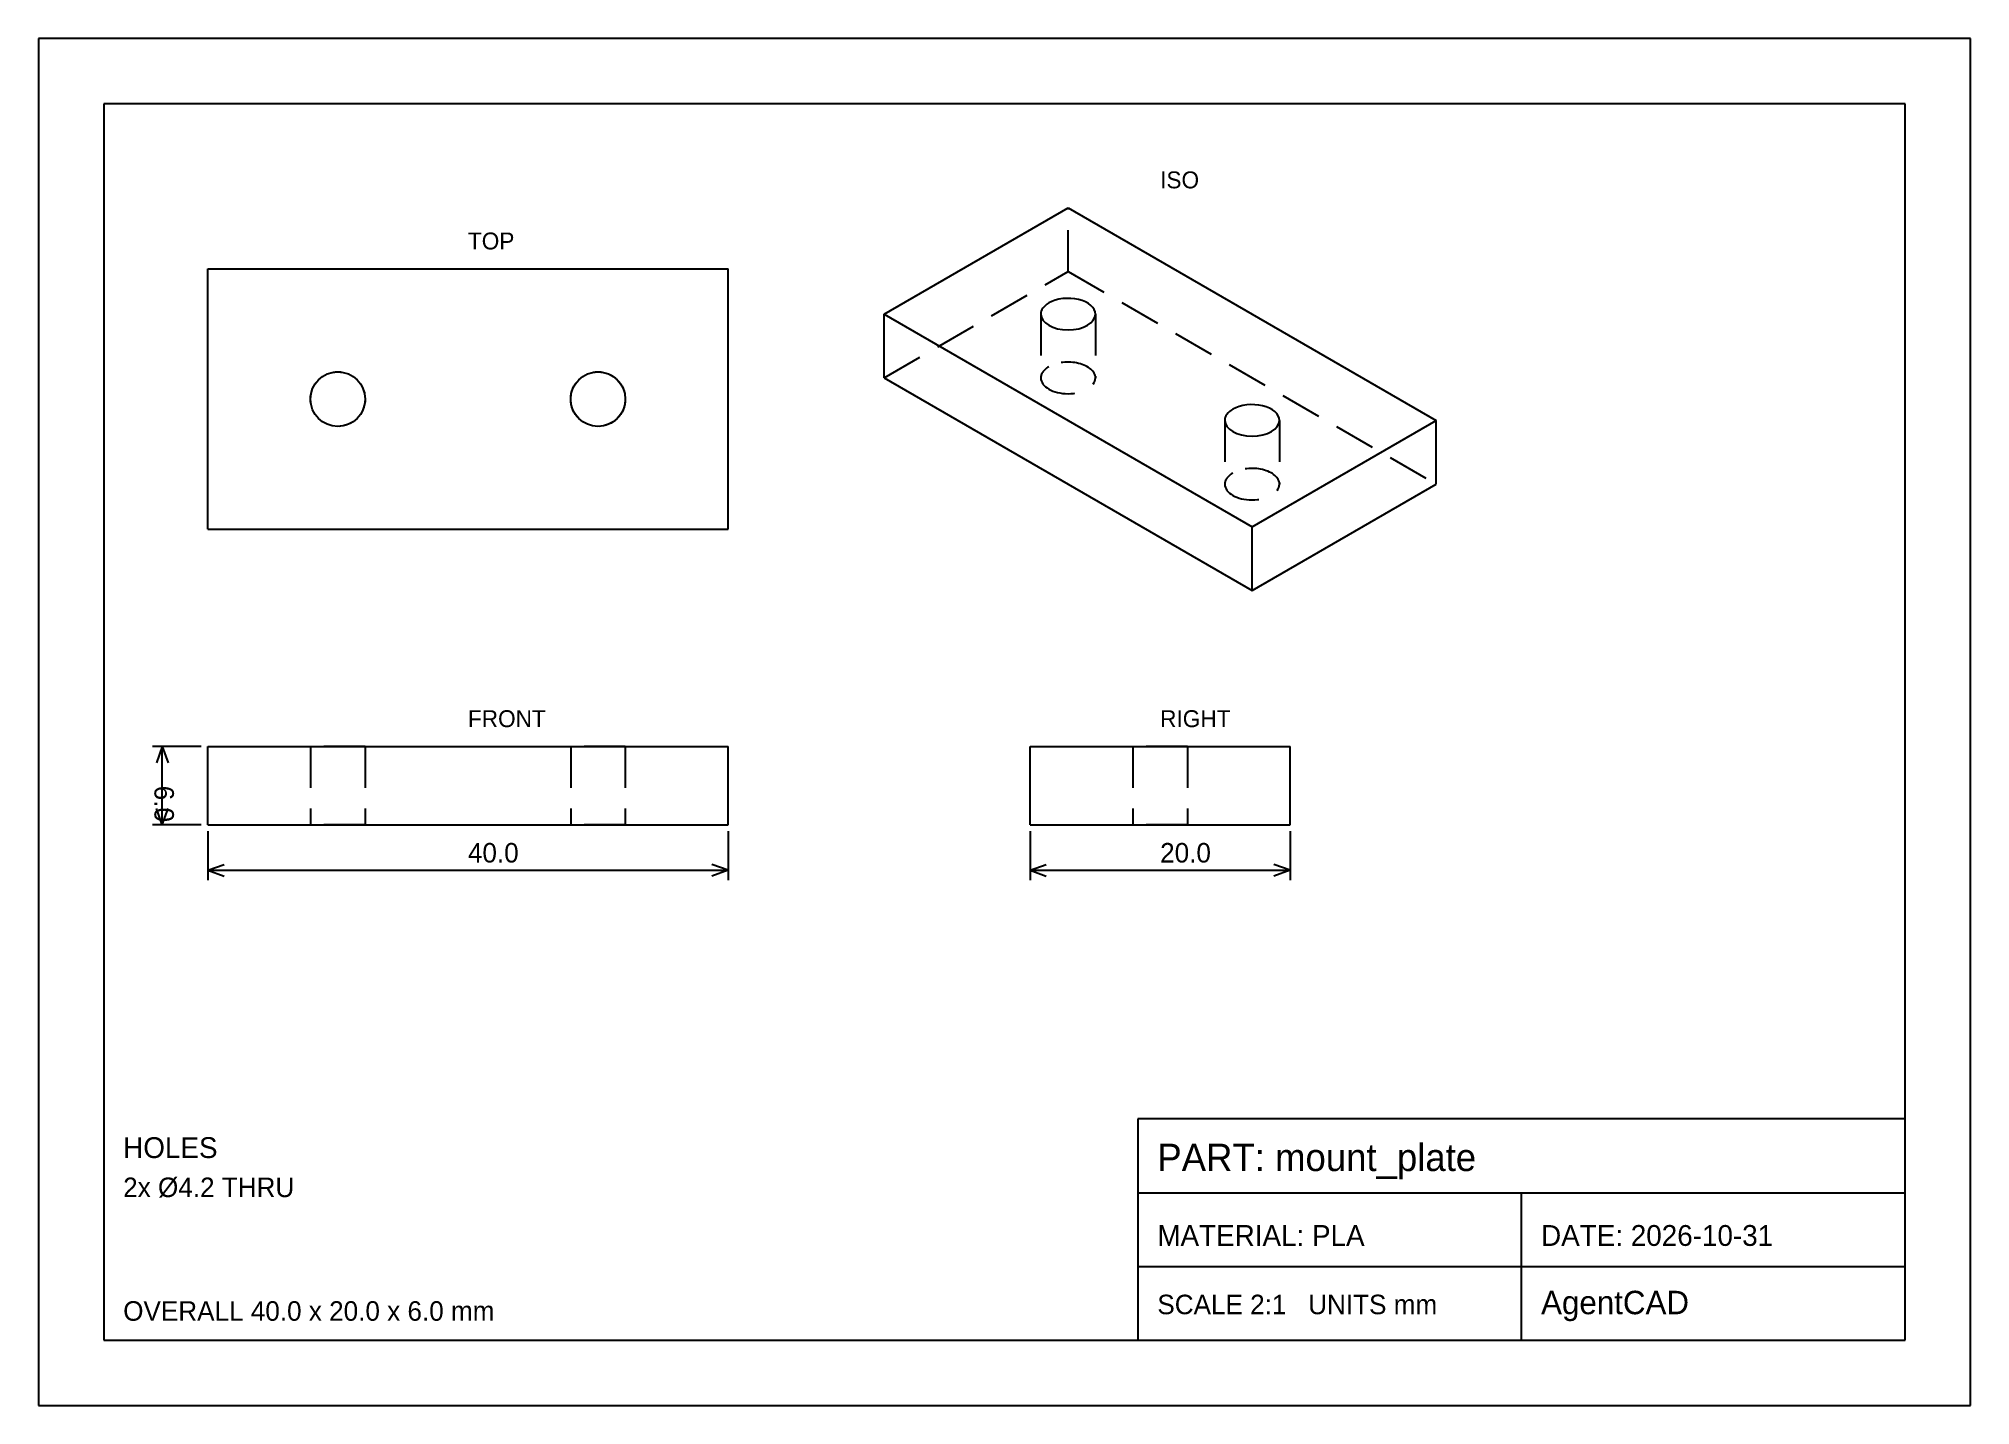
# Model space of a CAD drawing. Header units: millimetres. Extents: x 0 to 297, y 0 to 210.
import ezdxf

# ---------------------------------------------------------------- set-up
doc = ezdxf.new("R2010")
doc.units = ezdxf.units.MM
doc.linetypes.add('HIDDEN', pattern=[9.525, 6.35, -3.175])
for name, color, linetype in [('DIMS', 7, 'Continuous'), ('SHEET', 7, 'Continuous'), ('VIEW_FRONT', 7, 'Continuous'), ('VIEW_FRONT_HIDDEN', 7, 'HIDDEN'), ('VIEW_ISO', 7, 'Continuous'), ('VIEW_ISO_HIDDEN', 7, 'HIDDEN'), ('VIEW_RIGHT', 7, 'Continuous'), ('VIEW_RIGHT_HIDDEN', 7, 'HIDDEN'), ('VIEW_TOP', 7, 'Continuous'), ('VIEW_TOP_HIDDEN', 7, 'HIDDEN')]:
    doc.layers.add(name, color=color, linetype=linetype)

msp = doc.modelspace()

# ---------------------------------------------------------------- linework, layer by layer
at = {"layer": 'DIMS'}
for p, q in [((25, 101.21), (17.5, 101.21)), ((19, 101.21), (18.1, 98.71)), ((19, 89.21), (19, 101.21)), ((19, 101.21), (19.9, 98.71)), ((25, 89.21), (17.5, 89.21)), ((19, 89.21), (18.1, 91.71)), ((19, 89.21), (19.9, 91.71)), ((26, 88.21), (26, 80.71)), ((106, 88.21), (106, 80.71)), ((152.43, 88.21), (152.43, 80.71)), ((192.43, 88.21), (192.43, 80.71)), ((26, 82.21), (28.5, 83.11)), ((26, 82.21), (106, 82.21)), ((26, 82.21), (28.5, 81.31)), ((106, 82.21), (103.5, 83.11)), ((106, 82.21), (103.5, 81.31)), ((152.43, 82.21), (154.93, 83.11)), ((152.43, 82.21), (192.43, 82.21)), ((152.43, 82.21), (154.93, 81.31)), ((192.43, 82.21), (189.93, 83.11)), ((192.43, 82.21), (189.93, 81.31))]:
    msp.add_line(p, q, dxfattribs=at)
at = {"layer": 'SHEET'}
for p, q in [((297, 210), (0, 210)), ((0, 210), (0, 0)), ((297, 0), (297, 210)), ((287, 200), (10, 200)), ((10, 200), (10, 10)), ((287, 10), (287, 200)), ((287, 44), (169, 44)), ((169, 44), (169, 10)), ((287, 10), (287, 44)), ((169, 32.66), (287, 32.66)), ((228, 10), (228, 32.66)), ((169, 21.33), (287, 21.33)), ((10, 10), (287, 10)), ((169, 10), (287, 10)), ((0, 0), (297, 0))]:
    msp.add_line(p, q, dxfattribs=at)
at = {"layer": 'VIEW_FRONT'}
for p, q in [((26, 89.21), (26, 101.21)), ((26, 101.21), (106, 101.21)), ((106, 89.21), (106, 101.21)), ((26, 89.21), (106, 89.21))]:
    msp.add_line(p, q, dxfattribs=at)
at = {"layer": 'VIEW_FRONT_HIDDEN'}
for p, q in [((26, 89.21), (26, 101.21)), ((26, 101.21), (106, 101.21)), ((41.8, 101.21), (41.8, 89.21)), ((50.2, 101.21), (50.2, 89.21)), ((81.8, 101.21), (81.8, 89.21)), ((90.2, 101.21), (90.2, 89.21)), ((106, 89.21), (106, 101.21)), ((26, 89.21), (106, 89.21))]:
    msp.add_line(p, q, dxfattribs=at)
for points in [[(41.8, 101.21), (41.91, 101.21), (42.22, 101.21), (42.72, 101.21), (43.38, 101.21), (44.18, 101.21), (45.07, 101.21), (46, 101.21), (46.93, 101.21), (47.82, 101.21), (48.62, 101.21), (49.28, 101.21), (49.78, 101.21), (50.09, 101.21), (50.2, 101.21)], [(50.2, 101.21), (50.09, 101.21), (49.78, 101.21), (49.28, 101.21), (48.62, 101.21), (47.82, 101.21), (46.93, 101.21), (46, 101.21), (45.07, 101.21), (44.18, 101.21), (43.38, 101.21), (42.72, 101.21), (42.22, 101.21), (41.91, 101.21), (41.8, 101.21)], [(81.8, 101.21), (81.91, 101.21), (82.22, 101.21), (82.72, 101.21), (83.38, 101.21), (84.18, 101.21), (85.07, 101.21), (86, 101.21), (86.93, 101.21), (87.82, 101.21), (88.62, 101.21), (89.28, 101.21), (89.78, 101.21), (90.09, 101.21), (90.2, 101.21)], [(90.2, 101.21), (90.09, 101.21), (89.78, 101.21), (89.28, 101.21), (88.62, 101.21), (87.82, 101.21), (86.93, 101.21), (86, 101.21), (85.07, 101.21), (84.18, 101.21), (83.38, 101.21), (82.72, 101.21), (82.22, 101.21), (81.91, 101.21), (81.8, 101.21)], [(41.8, 89.21), (41.91, 89.21), (42.22, 89.21), (42.72, 89.21), (43.38, 89.21), (44.18, 89.21), (45.07, 89.21), (46, 89.21), (46.93, 89.21), (47.82, 89.21), (48.62, 89.21), (49.28, 89.21), (49.78, 89.21), (50.09, 89.21), (50.2, 89.21)], [(50.2, 89.21), (50.09, 89.21), (49.78, 89.21), (49.28, 89.21), (48.62, 89.21), (47.82, 89.21), (46.93, 89.21), (46, 89.21), (45.07, 89.21), (44.18, 89.21), (43.38, 89.21), (42.72, 89.21), (42.22, 89.21), (41.91, 89.21), (41.8, 89.21)], [(81.8, 89.21), (81.91, 89.21), (82.22, 89.21), (82.72, 89.21), (83.38, 89.21), (84.18, 89.21), (85.07, 89.21), (86, 89.21), (86.93, 89.21), (87.82, 89.21), (88.62, 89.21), (89.28, 89.21), (89.78, 89.21), (90.09, 89.21), (90.2, 89.21)], [(90.2, 89.21), (90.09, 89.21), (89.78, 89.21), (89.28, 89.21), (88.62, 89.21), (87.82, 89.21), (86.93, 89.21), (86, 89.21), (85.07, 89.21), (84.18, 89.21), (83.38, 89.21), (82.72, 89.21), (82.22, 89.21), (81.91, 89.21), (81.8, 89.21)]]:
    msp.add_open_spline(points, degree=1, dxfattribs=at)
at = {"layer": 'VIEW_ISO'}
for p, q in [((130, 167.67), (158.28, 184)), ((158.28, 184), (214.85, 151.34)), ((130, 157.87), (130, 167.67)), ((130, 167.67), (186.57, 135.01)), ((130, 157.87), (186.57, 125.21)), ((186.57, 135.01), (214.85, 151.34)), ((214.85, 141.54), (214.85, 151.34)), ((186.57, 125.21), (214.85, 141.54)), ((186.57, 125.21), (186.57, 135.01))]:
    msp.add_line(p, q, dxfattribs=at)
for centre, start_param, end_param in [((158.28, 167.67), -0.785398, 0), ((158.28, 167.67), -3.141593, -0.785398), ((158.28, 167.67), -6.283185, -3.141593), ((186.57, 151.34), -0.785398, 0), ((186.57, 151.34), -3.141593, -0.785398), ((186.57, 151.34), -6.283185, -3.141593)]:
    msp.add_ellipse(centre, major_axis=(-4.2, 0), ratio=0.57735, start_param=start_param, end_param=end_param, dxfattribs=at)
at = {"layer": 'VIEW_ISO_HIDDEN'}
for p, q in [((158.28, 174.2), (158.28, 184)), ((130, 157.87), (158.28, 174.2)), ((158.28, 174.2), (214.85, 141.54)), ((154.08, 167.67), (154.08, 157.87)), ((162.48, 167.67), (162.48, 157.87)), ((182.37, 151.34), (182.37, 141.54)), ((190.77, 151.34), (190.77, 141.54))]:
    msp.add_line(p, q, dxfattribs=at)
for centre, start_param, end_param in [((158.28, 157.87), -3.141593, -0.785398), ((158.28, 157.87), -0.785398, 0), ((158.28, 157.87), -6.283185, -3.141593), ((186.57, 141.54), -0.785398, 0), ((186.57, 141.54), -3.141593, -0.785398), ((186.57, 141.54), -6.283185, -3.141593)]:
    msp.add_ellipse(centre, major_axis=(-4.2, 0), ratio=0.57735, start_param=start_param, end_param=end_param, dxfattribs=at)
at = {"layer": 'VIEW_RIGHT'}
for p, q in [((152.43, 89.21), (152.43, 101.21)), ((152.43, 101.21), (192.43, 101.21)), ((192.43, 89.21), (192.43, 101.21)), ((152.43, 89.21), (192.43, 89.21))]:
    msp.add_line(p, q, dxfattribs=at)
at = {"layer": 'VIEW_RIGHT_HIDDEN'}
for p, q in [((152.43, 89.21), (152.43, 101.21)), ((152.43, 101.21), (192.43, 101.21)), ((168.23, 101.21), (168.23, 89.21)), ((168.23, 101.21), (168.23, 89.21)), ((176.63, 101.21), (176.63, 89.21)), ((176.63, 101.21), (176.63, 89.21)), ((192.43, 89.21), (192.43, 101.21)), ((152.43, 89.21), (192.43, 89.21))]:
    msp.add_line(p, q, dxfattribs=at)
for points in [[(176.63, 101.21), (176.52, 101.21), (176.21, 101.21), (175.71, 101.21), (175.05, 101.21), (174.25, 101.21), (173.36, 101.21), (172.43, 101.21), (171.49, 101.21), (170.6, 101.21), (169.81, 101.21), (169.14, 101.21), (168.64, 101.21), (168.33, 101.21), (168.23, 101.21)], [(176.63, 101.21), (176.52, 101.21), (176.21, 101.21), (175.71, 101.21), (175.05, 101.21), (174.25, 101.21), (173.36, 101.21), (172.43, 101.21), (171.49, 101.21), (170.6, 101.21), (169.81, 101.21), (169.14, 101.21), (168.64, 101.21), (168.33, 101.21), (168.23, 101.21)], [(172.43, 101.21), (172.9, 101.21), (173.36, 101.21), (173.81, 101.21), (174.25, 101.21), (174.66, 101.21), (175.05, 101.21), (175.4, 101.21), (175.71, 101.21), (175.98, 101.21), (176.21, 101.21), (176.39, 101.21), (176.52, 101.21), (176.6, 101.21), (176.63, 101.21)], [(172.43, 101.21), (172.9, 101.21), (173.36, 101.21), (173.81, 101.21), (174.25, 101.21), (174.66, 101.21), (175.05, 101.21), (175.4, 101.21), (175.71, 101.21), (175.98, 101.21), (176.21, 101.21), (176.39, 101.21), (176.52, 101.21), (176.6, 101.21), (176.63, 101.21)], [(176.63, 89.21), (176.52, 89.21), (176.21, 89.21), (175.71, 89.21), (175.05, 89.21), (174.25, 89.21), (173.36, 89.21), (172.43, 89.21), (171.49, 89.21), (170.6, 89.21), (169.81, 89.21), (169.14, 89.21), (168.64, 89.21), (168.33, 89.21), (168.23, 89.21)], [(176.63, 89.21), (176.52, 89.21), (176.21, 89.21), (175.71, 89.21), (175.05, 89.21), (174.25, 89.21), (173.36, 89.21), (172.43, 89.21), (171.49, 89.21), (170.6, 89.21), (169.81, 89.21), (169.14, 89.21), (168.64, 89.21), (168.33, 89.21), (168.23, 89.21)], [(172.43, 89.21), (172.9, 89.21), (173.36, 89.21), (173.81, 89.21), (174.25, 89.21), (174.66, 89.21), (175.05, 89.21), (175.4, 89.21), (175.71, 89.21), (175.98, 89.21), (176.21, 89.21), (176.39, 89.21), (176.52, 89.21), (176.6, 89.21), (176.63, 89.21)], [(172.43, 89.21), (172.9, 89.21), (173.36, 89.21), (173.81, 89.21), (174.25, 89.21), (174.66, 89.21), (175.05, 89.21), (175.4, 89.21), (175.71, 89.21), (175.98, 89.21), (176.21, 89.21), (176.39, 89.21), (176.52, 89.21), (176.6, 89.21), (176.63, 89.21)]]:
    msp.add_open_spline(points, degree=1, dxfattribs=at)
for points in [[(168.23, 101.21), (168.24, 101.21), (168.25, 101.21), (168.29, 101.21), (168.33, 101.21), (168.4, 101.21), (168.46, 101.21), (168.55, 101.21), (168.64, 101.21), (168.76, 101.21), (168.87, 101.21), (169.01, 101.21), (169.14, 101.21), (169.3, 101.21), (169.46, 101.21), (169.63, 101.21), (169.81, 101.21), (170, 101.21), (170.19, 101.21), (170.4, 101.21), (170.6, 101.21), (170.82, 101.21), (171.04, 101.21), (171.27, 101.21), (171.49, 101.21), (171.95, 101.21), (172.43, 101.21)], [(168.23, 101.21), (168.24, 101.21), (168.25, 101.21), (168.29, 101.21), (168.33, 101.21), (168.4, 101.21), (168.46, 101.21), (168.55, 101.21), (168.64, 101.21), (168.76, 101.21), (168.87, 101.21), (169.01, 101.21), (169.14, 101.21), (169.3, 101.21), (169.46, 101.21), (169.63, 101.21), (169.81, 101.21), (170, 101.21), (170.19, 101.21), (170.4, 101.21), (170.6, 101.21), (170.82, 101.21), (171.04, 101.21), (171.27, 101.21), (171.49, 101.21), (171.95, 101.21), (172.43, 101.21)], [(168.23, 89.21), (168.24, 89.21), (168.25, 89.21), (168.29, 89.21), (168.33, 89.21), (168.4, 89.21), (168.46, 89.21), (168.55, 89.21), (168.64, 89.21), (168.76, 89.21), (168.87, 89.21), (169.01, 89.21), (169.14, 89.21), (169.3, 89.21), (169.46, 89.21), (169.63, 89.21), (169.81, 89.21), (170, 89.21), (170.19, 89.21), (170.4, 89.21), (170.6, 89.21), (170.82, 89.21), (171.04, 89.21), (171.27, 89.21), (171.49, 89.21), (171.95, 89.21), (172.43, 89.21)], [(168.23, 89.21), (168.24, 89.21), (168.25, 89.21), (168.29, 89.21), (168.33, 89.21), (168.4, 89.21), (168.46, 89.21), (168.55, 89.21), (168.64, 89.21), (168.76, 89.21), (168.87, 89.21), (169.01, 89.21), (169.14, 89.21), (169.3, 89.21), (169.46, 89.21), (169.63, 89.21), (169.81, 89.21), (170, 89.21), (170.19, 89.21), (170.4, 89.21), (170.6, 89.21), (170.82, 89.21), (171.04, 89.21), (171.27, 89.21), (171.49, 89.21), (171.95, 89.21), (172.43, 89.21)]]:
    msp.add_open_spline(points, degree=2, knots=[0, 0, 0, 0.071429, 0.071429, 0.142857, 0.142857, 0.214286, 0.214286, 0.285714, 0.285714, 0.357143, 0.357143, 0.428571, 0.428571, 0.5, 0.5, 0.571429, 0.571429, 0.642857, 0.642857, 0.714286, 0.714286, 0.785714, 0.785714, 0.857143, 0.857143, 1, 1, 1], dxfattribs=at)
at = {"layer": 'VIEW_TOP'}
for p, q in [((26, 134.61), (26, 174.61)), ((26, 174.61), (106, 174.61)), ((106, 134.61), (106, 174.61)), ((26, 134.61), (106, 134.61))]:
    msp.add_line(p, q, dxfattribs=at)
for centre in [(46, 154.61), (86, 154.61)]:
    msp.add_circle(centre, 4.2, dxfattribs=at)
at = {"layer": 'VIEW_TOP_HIDDEN'}
for p, q in [((26, 134.61), (26, 174.61)), ((26, 174.61), (106, 174.61)), ((106, 134.61), (106, 174.61)), ((26, 134.61), (106, 134.61))]:
    msp.add_line(p, q, dxfattribs=at)
for centre in [(46, 154.61), (86, 154.61)]:
    msp.add_circle(centre, 4.2, dxfattribs=at)

# ---------------------------------------------------------------- texts
at = {"layer": 'TEXT'}
for s, height, p in [('ISO', 2.6, (172.43, 187)), ('TOP', 2.6, (66, 177.61)), ('FRONT', 2.6, (66, 104.21)), ('RIGHT', 2.6, (172.43, 104.21)), ('40.0', 3, (66, 83.41)), ('20.0', 3, (172.43, 83.41)), ('HOLES', 3.2, (13, 38)), ('PART: mount_plate', 4.2, (172, 36)), ('2x Ø4.2 THRU', 3, (13, 32)), ('MATERIAL: PLA', 3.2, (172, 24.5)), ('DATE: 2026-10-31', 3.2, (231, 24.5)), ('OVERALL 40.0 x 20.0 x 6.0 mm', 3, (13, 13)), ('SCALE 2:1   UNITS mm', 3, (172, 14)), ('AgentCAD', 3.6, (231, 14))]:
    msp.add_text(s, height=height, dxfattribs=at).set_placement(p)
msp.add_text('6.0', height=3, rotation=-90, dxfattribs=at).set_placement((17.8, 95.21))

doc.saveas('drawing.dxf')
